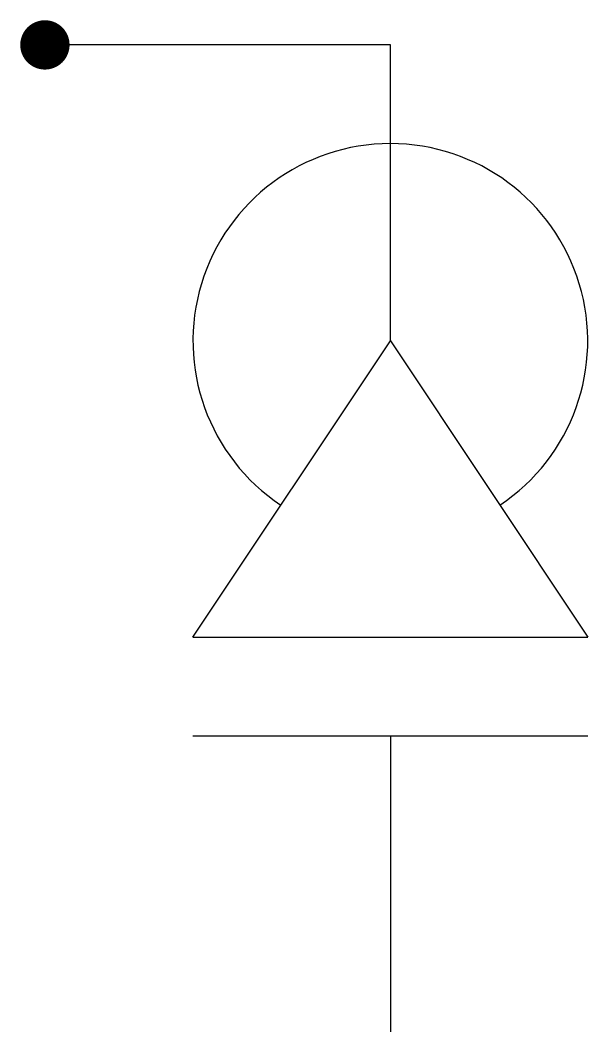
# Model space of a CAD drawing. Extents: x -3.8 to 2, y -7 to 3.2.
import ezdxf

# ---------------------------------------------------------------- set-up
doc = ezdxf.new("R2010")
doc.units = 0
doc.header["$LTSCALE"] = 1.2
doc.header["$MEASUREMENT"] = 0
doc.layers.get('0').update_dxf_attribs({"linetype": 'CONTINUOUS'})

msp = doc.modelspace()

# ---------------------------------------------------------------- linework, layer by layer
at = {"ltscale": 0.25}
for p, q in [((0, 3), (-3.5, 3)), ((0, 0), (0, 3)), ((-2, -3), (0, 0)), ((0, 0), (2, -3))]:
    msp.add_line(p, q, dxfattribs=at)
at = {"ltscale": 0.1}
for p, q in [((-2, -3), (2, -3)), ((-2, -4), (2, -4)), ((0, -4), (0, -7))]:
    msp.add_line(p, q, dxfattribs=at)
at = {"ltscale": 0.25, "const_width": 0.25}
msp.add_lwpolyline([(-3.625, 3, 1), (-3.375, 3, 1)], format="xyb", close=True, dxfattribs=at)
at = {"ltscale": 0.25}
msp.add_arc((0, 0), 2, 303.6901, 236.3099, dxfattribs=at)

doc.saveas('drawing.dxf')
